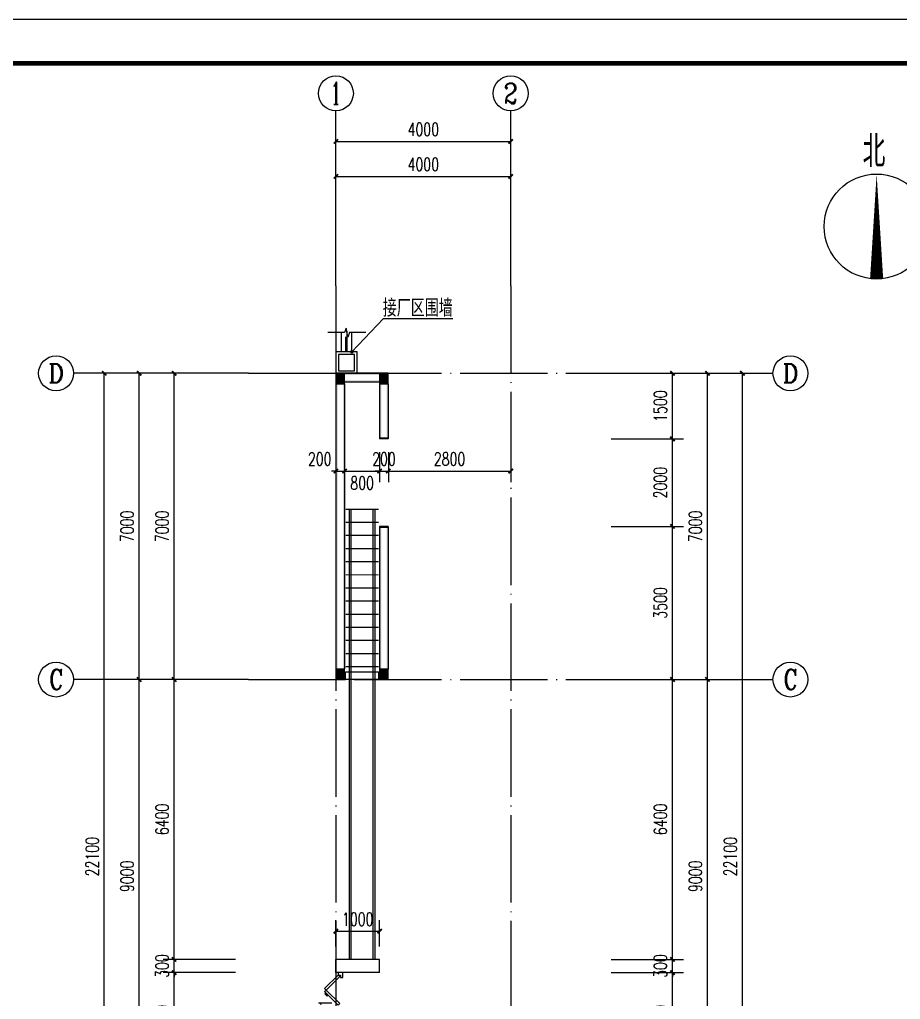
# Model space of a CAD drawing. Extents: x 5396719 to 5510122, y -514120 to -238224.
# Drawn here: x 5427020 to 5447171, y -448965 to -426566 of the extents above; entities that cross this region are included whole.
import ezdxf
from ezdxf.enums import TextEntityAlignment as Align

# ---------------------------------------------------------------- set-up
doc = ezdxf.new("R2010")
doc.units = 0
doc.header["$LTSCALE"] = 1000
doc.header["$MEASUREMENT"] = 0
doc.linetypes.add('DOTE', pattern=[2.42, 2, -0.2, 0.02, -0.2])
doc.layers.get('0').update_dxf_attribs({"linetype": 'CONTINUOUS'})
doc.layers.get('Defpoints').update_dxf_attribs({"linetype": 'CONTINUOUS'})
for name, color, linetype in [('AXIS', 3, 'CONTINUOUS'), ('AXIS_TEXT', 7, 'CONTINUOUS'), ('COLUMN', 9, 'CONTINUOUS'), ('DIM_LEAD', 3, 'CONTINUOUS'), ('DIM_SYMB', 3, 'CONTINUOUS'), ('DOTE', 252, 'CONTINUOUS'), ('PUB_DIM', 3, 'CONTINUOUS'), ('PUB_HATCH', 8, 'CONTINUOUS'), ('PUB_TEXT', 7, 'CONTINUOUS'), ('PUB_TITLE', 4, 'CONTINUOUS'), ('PUB_WALL', 9, 'CONTINUOUS'), ('WALL', 2, 'CONTINUOUS'), ('WINDOW', 4, 'CONTINUOUS'), ('WINDOW_TEXT', 7, 'CONTINUOUS'), ('填充', 251, 'CONTINUOUS')]:
    doc.layers.add(name, color=color, linetype=linetype)
doc.styles.add('_HZTXT', font='txt.shx', dxfattribs={"width": 0.8, "bigfont": 'HZTXT.shx'})
doc.styles.add('_TCH_AXIS', font='COMPLEX', dxfattribs={"bigfont": 'GBCBIG'})
doc.styles.add('_TCH_DIM', font='SIMPLEX', dxfattribs={"bigfont": 'GBCBIG'})
doc.styles.add('_TCH_DIM_T3', font='SIMPLEX', dxfattribs={"width": 0.705882, "bigfont": 'GBCBIG'})
doc.styles.add('_TCH_WINDOW', font='SIMPLEX', dxfattribs={"height": 3.5, "bigfont": 'GBCBIG'})
doc.styles.add('COMPLEX', font='COMPLEX')
doc.dimstyles.new('_TCH_ARCH&&100', dxfattribs={"dimtxt": 297.5, "dimasz": 100, "dimexe": 250, "dimexo": 300, "dimgap": 126.25, "dimtad": 1, "dimdec": 0, "dimzin": 0, "dimdsep": 46, "dimtxsty": '_TCH_DIM_T3', "dimblk": 'ARCHTICK', "dimcen": 0.09, "dimclrt": 7, "dimazin": 2, "dimtfac": 1, "dimtdec": 0, "dimtix": 1, "dimtmove": 2, "dimatfit": 3, "dimfxl": 0, "dimtolj": 1, "dimtzin": 0, "dimarcsym": 0})

# ---------------------------------------------------------------- blocks, each defined once
blk = doc.blocks.new('_ArchTick')
at = {"color": 0, "linetype": 'ByBlock', "const_width": 0.4}
blk.add_lwpolyline([(-0.5, -0.5), (0.5, 0.5)], dxfattribs=at)
blk = doc.blocks.new('*D104')
at = {"layer": 'Defpoints', "color": 0}
for p in [(5435256, -447406), (5434256, -448052), (5435256, -448052)]:
    blk.add_point(p, dxfattribs=at)
at = {"layer": 'PUB_DIM', "color": 0, "lineweight": -2}
for p, q in [((5434256, -447752), (5434256, -447156)), ((5435256, -447752), (5435256, -447156)), ((5434256, -447406), (5435256, -447406))]:
    blk.add_line(p, q, dxfattribs=at)
at = {"layer": 'PUB_DIM', "color": 0, "lineweight": -2, "xscale": 100, "yscale": 100, "zscale": 100, "rotation": 180}
blk.add_blockref('_ArchTick', (5434256, -447406), dxfattribs=at)
at = {"layer": 'PUB_DIM', "color": 0, "lineweight": -2, "xscale": 100, "yscale": 100, "zscale": 100}
blk.add_blockref('_ArchTick', (5435256, -447406), dxfattribs=at)
at = {"layer": 'PUB_DIM', "color": 7, "insert": (5434756, -447131), "char_height": 297.5, "attachment_point": 5, "style": '_TCH_DIM_T3'}
blk.add_mtext('\\A1;1000', dxfattribs=at)
blk = doc.blocks.new('*D109')
at = {"layer": 'Defpoints', "color": 0}
for p in [(5440256, -434652), (5441956, -434652), (5440256, -436152)]:
    blk.add_point(p, dxfattribs=at)
at = {"layer": 'PUB_DIM', "color": 0, "lineweight": -2}
for p, q in [((5440556, -434652), (5442206, -434652)), ((5441956, -436152), (5441956, -434652)), ((5440556, -436152), (5442206, -436152))]:
    blk.add_line(p, q, dxfattribs=at)
at = {"layer": 'PUB_DIM', "color": 0, "lineweight": -2, "xscale": 100, "yscale": 100, "zscale": 100}
for p, rotation in [((5441956, -434652), 90), ((5441956, -436152), 270)]:
    blk.add_blockref('_ArchTick', p, dxfattribs=dict(at, rotation=rotation))
at = {"layer": 'PUB_DIM', "color": 7, "insert": (5441681, -435402), "char_height": 297.5, "attachment_point": 5, "rotation": 90, "style": '_TCH_DIM_T3'}
blk.add_mtext('\\A1;1500', dxfattribs=at)
blk = doc.blocks.new('*D110')
at = {"layer": 'Defpoints', "color": 0}
for p in [(5440256, -436152), (5441956, -436152), (5440256, -438152)]:
    blk.add_point(p, dxfattribs=at)
at = {"layer": 'PUB_DIM', "color": 0, "lineweight": -2}
for p, q in [((5440556, -436152), (5442206, -436152)), ((5441956, -438152), (5441956, -436152)), ((5440556, -438152), (5442206, -438152))]:
    blk.add_line(p, q, dxfattribs=at)
at = {"layer": 'PUB_DIM', "color": 0, "lineweight": -2, "xscale": 100, "yscale": 100, "zscale": 100}
for p, rotation in [((5441956, -436152), 90), ((5441956, -438152), 270)]:
    blk.add_blockref('_ArchTick', p, dxfattribs=dict(at, rotation=rotation))
at = {"layer": 'PUB_DIM', "color": 7, "insert": (5441681, -437152), "char_height": 297.5, "attachment_point": 5, "rotation": 90, "style": '_TCH_DIM_T3'}
blk.add_mtext('\\A1;2000', dxfattribs=at)
blk = doc.blocks.new('*D111')
at = {"layer": 'Defpoints', "color": 0}
for p in [(5440256, -438152), (5441956, -438152), (5440256, -441652)]:
    blk.add_point(p, dxfattribs=at)
at = {"layer": 'PUB_DIM', "color": 0, "lineweight": -2}
for p, q in [((5440556, -438152), (5442206, -438152)), ((5441956, -441652), (5441956, -438152)), ((5440556, -441652), (5442206, -441652))]:
    blk.add_line(p, q, dxfattribs=at)
at = {"layer": 'PUB_DIM', "color": 0, "lineweight": -2, "xscale": 100, "yscale": 100, "zscale": 100}
for p, rotation in [((5441956, -438152), 90), ((5441956, -441652), 270)]:
    blk.add_blockref('_ArchTick', p, dxfattribs=dict(at, rotation=rotation))
at = {"layer": 'PUB_DIM', "color": 7, "insert": (5441681, -439902), "char_height": 297.5, "attachment_point": 5, "rotation": 90, "style": '_TCH_DIM_T3'}
blk.add_mtext('\\A1;3500', dxfattribs=at)
blk = doc.blocks.new('*D112')
at = {"layer": 'Defpoints', "color": 0}
for p in [(5440256, -441652), (5441956, -441652), (5440256, -448052)]:
    blk.add_point(p, dxfattribs=at)
at = {"layer": 'PUB_DIM', "color": 0, "lineweight": -2}
for p, q in [((5440556, -441652), (5442206, -441652)), ((5441956, -448052), (5441956, -441652)), ((5440556, -448052), (5442206, -448052))]:
    blk.add_line(p, q, dxfattribs=at)
at = {"layer": 'PUB_DIM', "color": 0, "lineweight": -2, "xscale": 100, "yscale": 100, "zscale": 100}
for p, rotation in [((5441956, -441652), 90), ((5441956, -448052), 270)]:
    blk.add_blockref('_ArchTick', p, dxfattribs=dict(at, rotation=rotation))
at = {"layer": 'PUB_DIM', "color": 7, "insert": (5441681, -444852), "char_height": 297.5, "attachment_point": 5, "rotation": 90, "style": '_TCH_DIM_T3'}
blk.add_mtext('\\A1;6400', dxfattribs=at)
blk = doc.blocks.new('*D113')
at = {"layer": 'Defpoints', "color": 0}
for p in [(5440256, -448052), (5441956, -448052), (5440256, -448352)]:
    blk.add_point(p, dxfattribs=at)
at = {"layer": 'PUB_DIM', "color": 0, "lineweight": -2}
for p, q in [((5441956, -448052), (5441956, -447952)), ((5440556, -448052), (5442206, -448052)), ((5441956, -448352), (5441956, -448052)), ((5440556, -448352), (5442206, -448352)), ((5441956, -448352), (5441956, -448452))]:
    blk.add_line(p, q, dxfattribs=at)
at = {"layer": 'PUB_DIM', "color": 0, "lineweight": -2, "xscale": 100, "yscale": 100, "zscale": 100}
for p, rotation in [((5441956, -448052), 270), ((5441956, -448352), 90)]:
    blk.add_blockref('_ArchTick', p, dxfattribs=dict(at, rotation=rotation))
at = {"layer": 'PUB_DIM', "color": 7, "insert": (5441681, -448202), "char_height": 297.5, "attachment_point": 5, "rotation": 90, "style": '_TCH_DIM_T3'}
blk.add_mtext('\\A1;300', dxfattribs=at)
blk = doc.blocks.new('*D114')
at = {"layer": 'Defpoints', "color": 0}
for p in [(5440256, -448352), (5441956, -448352), (5440256, -450552)]:
    blk.add_point(p, dxfattribs=at)
at = {"layer": 'PUB_DIM', "color": 0, "lineweight": -2}
for p, q in [((5440556, -448352), (5442206, -448352)), ((5441956, -450552), (5441956, -448352)), ((5440556, -450552), (5442206, -450552))]:
    blk.add_line(p, q, dxfattribs=at)
at = {"layer": 'PUB_DIM', "color": 0, "lineweight": -2, "xscale": 100, "yscale": 100, "zscale": 100}
for p, rotation in [((5441956, -448352), 90), ((5441956, -450552), 270)]:
    blk.add_blockref('_ArchTick', p, dxfattribs=dict(at, rotation=rotation))
at = {"layer": 'PUB_DIM', "color": 7, "insert": (5441681, -449452), "char_height": 297.5, "attachment_point": 5, "rotation": 90, "style": '_TCH_DIM_T3'}
blk.add_mtext('\\A1;2200', dxfattribs=at)
blk = doc.blocks.new('*D131')
at = {"layer": 'Defpoints', "color": 0}
for p in [(5430556, -448352), (5432256, -448352), (5432256, -450552)]:
    blk.add_point(p, dxfattribs=at)
at = {"layer": 'PUB_DIM', "color": 0, "lineweight": -2}
for p, q in [((5431956, -448352), (5430306, -448352)), ((5430556, -450552), (5430556, -448352)), ((5431956, -450552), (5430306, -450552))]:
    blk.add_line(p, q, dxfattribs=at)
at = {"layer": 'PUB_DIM', "color": 0, "lineweight": -2, "xscale": 100, "yscale": 100, "zscale": 100}
for p, rotation in [((5430556, -448352), 90), ((5430556, -450552), 270)]:
    blk.add_blockref('_ArchTick', p, dxfattribs=dict(at, rotation=rotation))
at = {"layer": 'PUB_DIM', "color": 7, "insert": (5430281, -449452), "char_height": 297.5, "attachment_point": 5, "rotation": 90, "style": '_TCH_DIM_T3'}
blk.add_mtext('\\A1;2200', dxfattribs=at)
blk = doc.blocks.new('*D132')
at = {"layer": 'Defpoints', "color": 0}
for p in [(5430556, -448052), (5432256, -448052), (5432256, -448352)]:
    blk.add_point(p, dxfattribs=at)
at = {"layer": 'PUB_DIM', "color": 0, "lineweight": -2}
for p, q in [((5430556, -448052), (5430556, -447952)), ((5431956, -448052), (5430306, -448052)), ((5430556, -448352), (5430556, -448052)), ((5431956, -448352), (5430306, -448352)), ((5430556, -448352), (5430556, -448452))]:
    blk.add_line(p, q, dxfattribs=at)
at = {"layer": 'PUB_DIM', "color": 0, "lineweight": -2, "xscale": 100, "yscale": 100, "zscale": 100}
for p, rotation in [((5430556, -448052), 270), ((5430556, -448352), 90)]:
    blk.add_blockref('_ArchTick', p, dxfattribs=dict(at, rotation=rotation))
at = {"layer": 'PUB_DIM', "color": 7, "insert": (5430281, -448202), "char_height": 297.5, "attachment_point": 5, "rotation": 90, "style": '_TCH_DIM_T3'}
blk.add_mtext('\\A1;300', dxfattribs=at)
blk = doc.blocks.new('*D133')
at = {"layer": 'Defpoints', "color": 0}
for p in [(5430556, -441652), (5432256, -441652), (5432256, -448052)]:
    blk.add_point(p, dxfattribs=at)
at = {"layer": 'PUB_DIM', "color": 0, "lineweight": -2}
for p, q in [((5431956, -441652), (5430306, -441652)), ((5430556, -448052), (5430556, -441652)), ((5431956, -448052), (5430306, -448052))]:
    blk.add_line(p, q, dxfattribs=at)
at = {"layer": 'PUB_DIM', "color": 0, "lineweight": -2, "xscale": 100, "yscale": 100, "zscale": 100}
for p, rotation in [((5430556, -441652), 90), ((5430556, -448052), 270)]:
    blk.add_blockref('_ArchTick', p, dxfattribs=dict(at, rotation=rotation))
at = {"layer": 'PUB_DIM', "color": 7, "insert": (5430281, -444852), "char_height": 297.5, "attachment_point": 5, "rotation": 90, "style": '_TCH_DIM_T3'}
blk.add_mtext('\\A1;6400', dxfattribs=at)
blk = doc.blocks.new('*D134')
at = {"layer": 'Defpoints', "color": 0}
for p in [(5430556, -434652), (5432256, -434652), (5432256, -441652)]:
    blk.add_point(p, dxfattribs=at)
at = {"layer": 'PUB_DIM', "color": 0, "lineweight": -2}
for p, q in [((5431956, -434652), (5430306, -434652)), ((5430556, -441652), (5430556, -434652)), ((5431956, -441652), (5430306, -441652))]:
    blk.add_line(p, q, dxfattribs=at)
at = {"layer": 'PUB_DIM', "color": 0, "lineweight": -2, "xscale": 100, "yscale": 100, "zscale": 100}
for p, rotation in [((5430556, -434652), 90), ((5430556, -441652), 270)]:
    blk.add_blockref('_ArchTick', p, dxfattribs=dict(at, rotation=rotation))
at = {"layer": 'PUB_DIM', "color": 7, "insert": (5430281, -438152), "char_height": 297.5, "attachment_point": 5, "rotation": 90, "style": '_TCH_DIM_T3'}
blk.add_mtext('\\A1;7000', dxfattribs=at)
blk = doc.blocks.new('*D135')
at = {"layer": 'Defpoints', "color": 0}
for p in [(5435456, -436152), (5438256, -436152), (5438256, -436887)]:
    blk.add_point(p, dxfattribs=at)
at = {"layer": 'PUB_DIM', "color": 0, "lineweight": -2}
for p, q in [((5435456, -436452), (5435456, -437137)), ((5438256, -436452), (5438256, -437137)), ((5435456, -436887), (5438256, -436887))]:
    blk.add_line(p, q, dxfattribs=at)
at = {"layer": 'PUB_DIM', "color": 0, "lineweight": -2, "xscale": 100, "yscale": 100, "zscale": 100, "rotation": 180}
blk.add_blockref('_ArchTick', (5435456, -436887), dxfattribs=at)
at = {"layer": 'PUB_DIM', "color": 0, "lineweight": -2, "xscale": 100, "yscale": 100, "zscale": 100}
blk.add_blockref('_ArchTick', (5438256, -436887), dxfattribs=at)
at = {"layer": 'PUB_DIM', "color": 7, "insert": (5436856, -436612), "char_height": 297.5, "attachment_point": 5, "style": '_TCH_DIM_T3'}
blk.add_mtext('\\A1;2800', dxfattribs=at)
blk = doc.blocks.new('*D136')
at = {"layer": 'Defpoints', "color": 0}
for p in [(5435256, -436152), (5435456, -436152), (5435456, -436887)]:
    blk.add_point(p, dxfattribs=at)
at = {"layer": 'PUB_DIM', "color": 0, "lineweight": -2}
for p, q in [((5435256, -436452), (5435256, -437137)), ((5435456, -436452), (5435456, -437137)), ((5435256, -436887), (5435156, -436887)), ((5435256, -436887), (5435456, -436887)), ((5435456, -436887), (5435556, -436887))]:
    blk.add_line(p, q, dxfattribs=at)
at = {"layer": 'PUB_DIM', "color": 0, "lineweight": -2, "xscale": 100, "yscale": 100, "zscale": 100}
blk.add_blockref('_ArchTick', (5435256, -436887), dxfattribs=at)
at = {"layer": 'PUB_DIM', "color": 0, "lineweight": -2, "xscale": 100, "yscale": 100, "zscale": 100, "rotation": 180}
blk.add_blockref('_ArchTick', (5435456, -436887), dxfattribs=at)
at = {"layer": 'PUB_DIM', "color": 7, "insert": (5435356, -436612), "char_height": 297.5, "attachment_point": 5, "style": '_TCH_DIM_T3'}
blk.add_mtext('\\A1;200', dxfattribs=at)
blk = doc.blocks.new('*D137')
at = {"layer": 'Defpoints', "color": 0}
for p in [(5434456, -436152), (5435256, -436152), (5435256, -436887)]:
    blk.add_point(p, dxfattribs=at)
at = {"layer": 'PUB_DIM', "color": 0, "lineweight": -2}
for p, q in [((5434456, -436452), (5434456, -437137)), ((5435256, -436452), (5435256, -437137)), ((5434456, -436887), (5435256, -436887))]:
    blk.add_line(p, q, dxfattribs=at)
at = {"layer": 'PUB_DIM', "color": 0, "lineweight": -2, "xscale": 100, "yscale": 100, "zscale": 100, "rotation": 180}
blk.add_blockref('_ArchTick', (5434456, -436887), dxfattribs=at)
at = {"layer": 'PUB_DIM', "color": 0, "lineweight": -2, "xscale": 100, "yscale": 100, "zscale": 100}
blk.add_blockref('_ArchTick', (5435256, -436887), dxfattribs=at)
at = {"layer": 'PUB_DIM', "color": 7, "insert": (5434856, -437162), "char_height": 297.5, "attachment_point": 5, "style": '_TCH_DIM_T3'}
blk.add_mtext('\\A1;800', dxfattribs=at)
blk = doc.blocks.new('*D138')
at = {"layer": 'Defpoints', "color": 0}
for p in [(5434256, -436152), (5434456, -436152), (5434456, -436887)]:
    blk.add_point(p, dxfattribs=at)
at = {"layer": 'PUB_DIM', "color": 0, "lineweight": -2}
for p, q in [((5434256, -436452), (5434256, -437137)), ((5434456, -436452), (5434456, -437137)), ((5434256, -436887), (5434156, -436887)), ((5434256, -436887), (5434456, -436887)), ((5434456, -436887), (5434556, -436887))]:
    blk.add_line(p, q, dxfattribs=at)
at = {"layer": 'PUB_DIM', "color": 0, "lineweight": -2, "xscale": 100, "yscale": 100, "zscale": 100}
blk.add_blockref('_ArchTick', (5434256, -436887), dxfattribs=at)
at = {"layer": 'PUB_DIM', "color": 0, "lineweight": -2, "xscale": 100, "yscale": 100, "zscale": 100, "rotation": 180}
blk.add_blockref('_ArchTick', (5434456, -436887), dxfattribs=at)
at = {"layer": 'PUB_DIM', "color": 7, "insert": (5433886, -436612), "char_height": 297.5, "attachment_point": 5, "style": '_TCH_DIM_T3'}
blk.add_mtext('\\A1;200', dxfattribs=at)
blk = doc.blocks.new('$DorLib2D$00000034')
for p, q in [((-0.335, 0.143), (-0.475, 0)), ((-0.318, 0.126), (-0.458, -0.016)), ((-0.335, 0.143), (-0.318, 0.126)), ((-0.302, 0.143), (-0.318, 0.126)), ((-0.318, 0.126), (-0.178, -0.016)), ((-0.302, 0.143), (-0.161, 0)), ((0.302, 0.143), (0.161, 0)), ((0.318, 0.126), (0.178, -0.016)), ((0.302, 0.143), (0.318, 0.126)), ((0.335, 0.143), (0.318, 0.126)), ((0.318, 0.126), (0.458, -0.016)), ((0.335, 0.143), (0.475, 0)), ((-0.5, -0.048), (-0.5, 0)), ((-0.458, -0.016), (-0.475, 0)), ((-0.178, -0.016), (-0.161, 0)), ((0.178, -0.016), (0.161, 0)), ((0.458, -0.016), (0.475, 0)), ((0.5, -0.048), (0.5, 0))]:
    blk.add_line(p, q)
for points in [[(-0.29, 0.131), (-0.28, 0.14), (-0.255, 0.114), (-0.264, 0.105)], [(-0.287, 0.127), (-0.28, 0.134), (-0.262, 0.114), (-0.268, 0.108)], [(0.29, 0.131), (0.28, 0.14), (0.255, 0.114), (0.264, 0.105)], [(0.287, 0.127), (0.28, 0.134), (0.262, 0.114), (0.268, 0.108)], [(-0.5, 0), (-0.475, 0), (-0.475, -0.023), (-0.45, -0.023), (-0.45, -0.048), (-0.5, -0.048)], [(0.5, 0), (0.475, 0), (0.475, -0.023), (0.45, -0.023), (0.45, -0.048), (0.5, -0.048)]]:
    blk.add_lwpolyline(points)
blk = doc.blocks.new('_FZH')
blk.add_lwpolyline([(-0.5, -0.5), (0.5, -0.5), (0.5, 0.5), (-0.5, 0.5)], close=True)
at = {"layer": 'PUB_HATCH'}
blk.add_solid([(-0.5, -0.5), (0.5, -0.5), (-0.5, 0.5), (0.5, 0.5)], dxfattribs=at)
blk = doc.blocks.new('*D220')
at = {"layer": 'AXIS', "color": 0, "lineweight": -2}
for p, q in [((5440556, -441652), (5443006, -441652)), ((5442756, -450652), (5442756, -441652)), ((5440556, -450652), (5443006, -450652))]:
    blk.add_line(p, q, dxfattribs=at)
at = {"layer": 'Defpoints', "color": 0}
for p in [(5440256, -441652), (5442756, -441652), (5440256, -450652)]:
    blk.add_point(p, dxfattribs=at)
at = {"layer": 'AXIS', "color": 0, "lineweight": -2, "xscale": 100, "yscale": 100, "zscale": 100}
for p, rotation in [((5442756, -441652), 90), ((5442756, -450652), 270)]:
    blk.add_blockref('_ArchTick', p, dxfattribs=dict(at, rotation=rotation))
at = {"layer": 'AXIS', "color": 7, "insert": (5442481, -446152), "char_height": 297.5, "attachment_point": 5, "rotation": 90, "style": '_TCH_DIM_T3'}
blk.add_mtext('\\A1;9000', dxfattribs=at)
blk = doc.blocks.new('*D221')
at = {"layer": 'AXIS', "color": 0, "lineweight": -2}
for p, q in [((5440556, -434652), (5443006, -434652)), ((5442756, -441652), (5442756, -434652)), ((5440556, -441652), (5443006, -441652))]:
    blk.add_line(p, q, dxfattribs=at)
at = {"layer": 'Defpoints', "color": 0}
for p in [(5440256, -434652), (5442756, -434652), (5440256, -441652)]:
    blk.add_point(p, dxfattribs=at)
at = {"layer": 'AXIS', "color": 0, "lineweight": -2, "xscale": 100, "yscale": 100, "zscale": 100}
for p, rotation in [((5442756, -434652), 90), ((5442756, -441652), 270)]:
    blk.add_blockref('_ArchTick', p, dxfattribs=dict(at, rotation=rotation))
at = {"layer": 'AXIS', "color": 7, "insert": (5442481, -438152), "char_height": 297.5, "attachment_point": 5, "rotation": 90, "style": '_TCH_DIM_T3'}
blk.add_mtext('\\A1;7000', dxfattribs=at)
blk = doc.blocks.new('*D222')
at = {"layer": 'AXIS', "color": 0, "lineweight": -2}
for p, q in [((5440556, -434652), (5443806, -434652)), ((5443556, -456752), (5443556, -434652)), ((5440556, -456752), (5443806, -456752))]:
    blk.add_line(p, q, dxfattribs=at)
at = {"layer": 'Defpoints', "color": 0}
for p in [(5440256, -434652), (5443556, -434652), (5440256, -456752)]:
    blk.add_point(p, dxfattribs=at)
at = {"layer": 'AXIS', "color": 0, "lineweight": -2, "xscale": 100, "yscale": 100, "zscale": 100}
for p, rotation in [((5443556, -434652), 90), ((5443556, -456752), 270)]:
    blk.add_blockref('_ArchTick', p, dxfattribs=dict(at, rotation=rotation))
at = {"layer": 'AXIS', "color": 7, "insert": (5443281, -445702), "char_height": 297.5, "attachment_point": 5, "rotation": 90, "style": '_TCH_DIM_T3'}
blk.add_mtext('\\A1;22100', dxfattribs=at)
blk = doc.blocks.new('*D224')
at = {"layer": 'AXIS', "color": 0, "lineweight": -2}
for p, q in [((5431956, -441652), (5429506, -441652)), ((5429756, -450652), (5429756, -441652)), ((5431956, -450652), (5429506, -450652))]:
    blk.add_line(p, q, dxfattribs=at)
at = {"layer": 'Defpoints', "color": 0}
for p in [(5429756, -441652), (5432256, -441652), (5432256, -450652)]:
    blk.add_point(p, dxfattribs=at)
at = {"layer": 'AXIS', "color": 0, "lineweight": -2, "xscale": 100, "yscale": 100, "zscale": 100}
for p, rotation in [((5429756, -441652), 90), ((5429756, -450652), 270)]:
    blk.add_blockref('_ArchTick', p, dxfattribs=dict(at, rotation=rotation))
at = {"layer": 'AXIS', "color": 7, "insert": (5429481, -446152), "char_height": 297.5, "attachment_point": 5, "rotation": 90, "style": '_TCH_DIM_T3'}
blk.add_mtext('\\A1;9000', dxfattribs=at)
blk = doc.blocks.new('*D225')
at = {"layer": 'AXIS', "color": 0, "lineweight": -2}
for p, q in [((5431956, -434652), (5429506, -434652)), ((5429756, -441652), (5429756, -434652)), ((5431956, -441652), (5429506, -441652))]:
    blk.add_line(p, q, dxfattribs=at)
at = {"layer": 'Defpoints', "color": 0}
for p in [(5429756, -434652), (5432256, -434652), (5432256, -441652)]:
    blk.add_point(p, dxfattribs=at)
at = {"layer": 'AXIS', "color": 0, "lineweight": -2, "xscale": 100, "yscale": 100, "zscale": 100}
for p, rotation in [((5429756, -434652), 90), ((5429756, -441652), 270)]:
    blk.add_blockref('_ArchTick', p, dxfattribs=dict(at, rotation=rotation))
at = {"layer": 'AXIS', "color": 7, "insert": (5429481, -438152), "char_height": 297.5, "attachment_point": 5, "rotation": 90, "style": '_TCH_DIM_T3'}
blk.add_mtext('\\A1;7000', dxfattribs=at)
blk = doc.blocks.new('*D226')
at = {"layer": 'AXIS', "color": 0, "lineweight": -2}
for p, q in [((5431956, -434652), (5428706, -434652)), ((5428956, -456752), (5428956, -434652)), ((5431956, -456752), (5428706, -456752))]:
    blk.add_line(p, q, dxfattribs=at)
at = {"layer": 'Defpoints', "color": 0}
for p in [(5428956, -434652), (5432256, -434652), (5432256, -456752)]:
    blk.add_point(p, dxfattribs=at)
at = {"layer": 'AXIS', "color": 0, "lineweight": -2, "xscale": 100, "yscale": 100, "zscale": 100}
for p, rotation in [((5428956, -434652), 90), ((5428956, -456752), 270)]:
    blk.add_blockref('_ArchTick', p, dxfattribs=dict(at, rotation=rotation))
at = {"layer": 'AXIS', "color": 7, "insert": (5428681, -445702), "char_height": 297.5, "attachment_point": 5, "rotation": 90, "style": '_TCH_DIM_T3'}
blk.add_mtext('\\A1;22100', dxfattribs=at)
blk = doc.blocks.new('*D231')
at = {"layer": 'AXIS', "color": 0, "lineweight": -2}
for p, q in [((5434256, -432352), (5434256, -429902)), ((5438256, -432352), (5438256, -429902)), ((5434256, -430152), (5438256, -430152))]:
    blk.add_line(p, q, dxfattribs=at)
at = {"layer": 'Defpoints', "color": 0}
for p in [(5438256, -430152), (5434256, -432652), (5438256, -432652)]:
    blk.add_point(p, dxfattribs=at)
at = {"layer": 'AXIS', "color": 0, "lineweight": -2, "xscale": 100, "yscale": 100, "zscale": 100, "rotation": 180}
blk.add_blockref('_ArchTick', (5434256, -430152), dxfattribs=at)
at = {"layer": 'AXIS', "color": 0, "lineweight": -2, "xscale": 100, "yscale": 100, "zscale": 100}
blk.add_blockref('_ArchTick', (5438256, -430152), dxfattribs=at)
at = {"layer": 'AXIS', "color": 7, "insert": (5436256, -429877), "char_height": 297.5, "attachment_point": 5, "style": '_TCH_DIM_T3'}
blk.add_mtext('\\A1;4000', dxfattribs=at)
blk = doc.blocks.new('*D232')
at = {"layer": 'AXIS', "color": 0, "lineweight": -2}
for p, q in [((5434256, -432352), (5434256, -429102)), ((5438256, -432352), (5438256, -429102)), ((5434256, -429352), (5438256, -429352))]:
    blk.add_line(p, q, dxfattribs=at)
at = {"layer": 'Defpoints', "color": 0}
for p in [(5438256, -429352), (5434256, -432652), (5438256, -432652)]:
    blk.add_point(p, dxfattribs=at)
at = {"layer": 'AXIS', "color": 0, "lineweight": -2, "xscale": 100, "yscale": 100, "zscale": 100, "rotation": 180}
blk.add_blockref('_ArchTick', (5434256, -429352), dxfattribs=at)
at = {"layer": 'AXIS', "color": 0, "lineweight": -2, "xscale": 100, "yscale": 100, "zscale": 100}
blk.add_blockref('_ArchTick', (5438256, -429352), dxfattribs=at)
at = {"layer": 'AXIS', "color": 7, "insert": (5436256, -429077), "char_height": 297.5, "attachment_point": 5, "style": '_TCH_DIM_T3'}
blk.add_mtext('\\A1;4000', dxfattribs=at)
blk = doc.blocks.new('_AXISO')
blk.add_circle((0, 0), 0.5)
at = {"layer": 'AXIS_TEXT', "style": 'COMPLEX', "width": 1.041667}
blk.add_attdef('A', text='', height=0.56, dxfattribs=at).set_placement((-0.25, -0.28), (0.25, -0.28), align=Align.FIT)

msp = doc.modelspace()

# ---------------------------------------------------------------- hatches: boundary and pattern name
at = {"layer": 'PUB_WALL'}
for points in [[(5434255.7, -434652.1), (5434255.7, -434892.1), (5434295.7, -434852.1), (5434295.7, -434692.1)], [(5434455.7, -434652.1), (5434255.7, -434652.1), (5434295.7, -434692.1), (5434415.7, -434692.1)], [(5434455.7, -434892.1), (5434455.7, -434652.1), (5434415.7, -434692.1), (5434415.7, -434852.1)], [(5434455.7, -434652.1), (5434455.7, -434692.1), (5435255.7, -434692.1), (5435255.7, -434652.1)], [(5435255.7, -434652.1), (5435255.7, -434892.1), (5435295.7, -434852.1), (5435295.7, -434692.1)], [(5435455.7, -434652.1), (5435255.7, -434652.1), (5435295.7, -434692.1), (5435415.7, -434692.1)], [(5435455.7, -434892.1), (5435455.7, -434652.1), (5435415.7, -434692.1), (5435415.7, -434852.1)], [(5434255.7, -434892.1), (5434455.7, -434892.1), (5434415.7, -434852.1), (5434295.7, -434852.1)], [(5434255.7, -441412.1), (5434295.7, -441412.1), (5434295.7, -434892.1), (5434255.7, -434892.1)], [(5434415.7, -441412.1), (5434455.7, -441412.1), (5434455.7, -434892.1), (5434415.7, -434892.1)], [(5434455.7, -434812.1), (5434455.7, -434852.1), (5435255.7, -434852.1), (5435255.7, -434812.1)], [(5435255.7, -434892.1), (5435455.7, -434892.1), (5435415.7, -434852.1), (5435295.7, -434852.1)], [(5435295.7, -434892.1), (5435255.7, -434892.1), (5435255.7, -436152.1), (5435295.7, -436152.1)], [(5435455.7, -434892.1), (5435415.7, -434892.1), (5435415.7, -436152.1), (5435455.7, -436152.1)], [(5435455.7, -436152.1), (5435455.7, -436112.1), (5435255.7, -436112.1), (5435255.7, -436152.1)], [(5435255.7, -441412.1), (5435295.7, -441412.1), (5435295.7, -438151.9), (5435255.7, -438151.9)], [(5435455.7, -438151.9), (5435255.7, -438151.9), (5435255.7, -438191.9), (5435455.7, -438191.9)], [(5435415.7, -441412.1), (5435455.7, -441412.1), (5435455.7, -438151.9), (5435415.7, -438151.9)], [(5434255.7, -441412.1), (5434255.7, -441652.1), (5434295.7, -441612.1), (5434295.7, -441452.1)], [(5434455.7, -441412.1), (5434255.7, -441412.1), (5434295.7, -441452.1), (5434415.7, -441452.1)], [(5434455.7, -441652.1), (5434455.7, -441412.1), (5434415.7, -441452.1), (5434415.7, -441612.1)], [(5435255.7, -441412.1), (5435255.7, -441652.1), (5435295.7, -441612.1), (5435295.7, -441452.1)], [(5435455.7, -441412.1), (5435255.7, -441412.1), (5435295.7, -441452.1), (5435415.7, -441452.1)], [(5435455.7, -441652.1), (5435455.7, -441412.1), (5435415.7, -441452.1), (5435415.7, -441612.1)], [(5434255.7, -441652.1), (5434455.7, -441652.1), (5434415.7, -441612.1), (5434295.7, -441612.1)], [(5435255.7, -441652.1), (5435455.7, -441652.1), (5435415.7, -441612.1), (5435295.7, -441612.1)]]:
    msp.add_hatch(color=256, dxfattribs=at).paths.add_polyline_path(points)

# ---------------------------------------------------------------- linework, layer by layer
at = {"color": 4}
for p, q in [((5434380.7, -434162.1), (5434380.7, -433721.7)), ((5434620.7, -434162.1), (5434620.7, -433721.7))]:
    msp.add_line(p, q, dxfattribs=at)
for p, q in [((5434485.7, -434162.1), (5434485.7, -433815)), ((5434515.7, -434162.1), (5434515.7, -433679.9))]:
    msp.add_line(p, q)
for points in [[(5434745.7, -434652.1), (5434745.7, -434162.1), (5434255.7, -434162.1), (5434255.7, -434652.1)], [(5434685.7, -434592.1), (5434685.7, -434222.1), (5434315.7, -434222.1), (5434315.7, -434592.1)]]:
    msp.add_lwpolyline(points, close=True)
at = {"layer": 'AXIS', "color": 0}
for p, q in [((5434255.7, -432652.1), (5434255.7, -428652.1)), ((5438255.7, -432652.1), (5438255.7, -428652.1)), ((5432255.7, -434652.1), (5428255.7, -434652.1)), ((5440255.7, -434652.1), (5444255.7, -434652.1)), ((5432255.7, -441652.1), (5428255.7, -441652.1)), ((5440255.7, -441652.1), (5444255.7, -441652.1))]:
    msp.add_line(p, q, dxfattribs=at)
at = {"layer": 'DIM_LEAD'}
msp.add_line((5434620.7, -434160.8, -2.2), (5435347.3, -433398.1, -2.2), dxfattribs=at)
at = {"layer": 'DIM_LEAD', "const_width": 40, "elevation": -2.2}
msp.add_lwpolyline([(5434601, -434164.2, 1), (5434640.4, -434157.4, 1)], format="xyb", close=True, dxfattribs=at)
at = {"layer": 'DIM_SYMB'}
msp.add_lwpolyline([(5446626.8, -432496.6, 300, 0, 0), (5446626.8, -430096.6, 0, 0, 0)], format="xyseb", dxfattribs=at)
at = {"layer": 'DIM_SYMB', "elevation": -2.2}
msp.add_lwpolyline([(5434942.1, -433721.7), (5434565.1, -433721.7), (5434526.8, -433826.7), (5434489.8, -433616.7), (5434452.6, -433721.7), (5434075.5, -433721.7)], dxfattribs=at)
at = {"layer": 'DIM_SYMB'}
msp.add_circle((5446626.8, -431296.6), 1200, dxfattribs=at)
at = {"layer": 'DOTE', "linetype": 'DOTE'}
for p, q in [((5434255.7, -432652.1), (5434255.7, -458652.1)), ((5438255.7, -432652.1), (5438255.7, -458652.1)), ((5432255.7, -434652.1), (5440255.7, -434652.1)), ((5432255.7, -441652.1), (5440255.7, -441652.1))]:
    msp.add_line(p, q, dxfattribs=at)
at = {"layer": 'PUB_DIM'}
msp.add_line((5435347.3, -433398.1, -2.2), (5436929.3, -433398.1, -2.2), dxfattribs=at)
at = {"layer": 'PUB_TITLE', "color": 4}
msp.add_lwpolyline([(5424084, -468566.4), (5483484, -468566.4), (5483484, -426566.4), (5424084, -426566.4)], close=True, dxfattribs=at)
at = {"layer": 'PUB_TITLE', "color": 4, "const_width": 100}
msp.add_lwpolyline([(5426584, -467566.4), (5482484, -467566.4), (5482484, -427566.4), (5426584, -427566.4)], close=True, dxfattribs=at)
at = {"layer": 'WALL'}
for p, q in [((5435255.7, -434652.1), (5434455.7, -434652.1)), ((5434255.7, -434892.1), (5434255.7, -441412.1)), ((5435255.7, -434852.1), (5434455.7, -434852.1)), ((5434455.7, -434892.1), (5434455.7, -441412.1)), ((5435255.7, -434892.1), (5435255.7, -436152.1)), ((5435455.7, -434892.1), (5435455.7, -436152.1)), ((5435455.7, -436152.1), (5435255.7, -436152.1)), ((5435255.7, -438151.9), (5435255.7, -441412.1)), ((5435455.7, -438151.9), (5435255.7, -438151.9)), ((5435455.7, -438151.9), (5435455.7, -441412.1))]:
    msp.add_line(p, q, dxfattribs=at)
at = {"layer": 'WINDOW'}
for p, q in [((5434255.7, -448352.1), (5434255.7, -448052.1)), ((5435255.7, -448052.1), (5434255.7, -448052.1)), ((5435255.7, -448352.1), (5435255.7, -448052.1)), ((5435255.7, -448352.1), (5434255.7, -448352.1))]:
    msp.add_line(p, q, dxfattribs=at)
at = {"layer": '填充'}
for p, q in [((5434607.3, -448052.1), (5434607.3, -437759.1)), ((5435107.3, -448052.1), (5435107.3, -437759.1)), ((5435157.3, -448052.1), (5435157.3, -437759.1))]:
    msp.add_line(p, q, dxfattribs=at)
at = {"layer": '填充', "const_width": 30}
for points in [[(5434482.3, -437759.1), (5435232.3, -437759.1)], [(5434482.3, -438059.1), (5435232.3, -438059.1)], [(5434482.3, -438359.1), (5435232.3, -438359.1)], [(5434482.3, -438659.1), (5435232.3, -438659.1)], [(5434482.3, -438959.1), (5435232.3, -438959.1)], [(5434482.3, -439259.1), (5435232.3, -439259.1)], [(5434482.3, -439559.1), (5435232.3, -439559.1)], [(5434482.3, -439859.1), (5435232.3, -439859.1)], [(5434482.3, -440159.1), (5435232.3, -440159.1)], [(5434482.3, -440459.1), (5435232.3, -440459.1)], [(5434482.3, -440759.1), (5435232.3, -440759.1)], [(5434482.3, -441059.1), (5435232.3, -441059.1)], [(5434482.3, -441359.1), (5435232.3, -441359.1)]]:
    msp.add_lwpolyline(points, dxfattribs=at)
at = {"layer": '填充'}
msp.add_lwpolyline([(5434557.3, -437759.1), (5434557.3, -448052.1)], dxfattribs=at)
msp.add_lwpolyline([(5434479.7, -441652.1), (5434479.7, -441475), (5435231.7, -441475), (5435231.7, -441652.1)], close=True, dxfattribs=at)

# ---------------------------------------------------------------- block references
at = {"layer": 'AXIS', "color": 0}
ref = msp.add_blockref('_AXISO', (5434255.7, -428252.1), dxfattribs=dict(at, xscale=800, yscale=800, zscale=800))
ref.add_attrib('A', '1', dxfattribs={"layer": 'AXIS_TEXT', "color": 0, "height": 514.7, "style": '_TCH_AXIS'}).set_placement((5434145.4, -428509.5), (5434366, -428509.5), align=Align.FIT)
ref = msp.add_blockref('_AXISO', (5438255.7, -428252.1), dxfattribs=dict(at, xscale=800, yscale=800, zscale=800))
ref.add_attrib('A', '2', dxfattribs={"layer": 'AXIS_TEXT', "color": 0, "height": 465.9, "style": '_TCH_AXIS'}).set_placement((5438100.4, -428485.1), (5438411, -428485.1), align=Align.FIT)
ref = msp.add_blockref('_AXISO', (5427855.7, -434652.1), dxfattribs=dict(at, xscale=800, yscale=800, zscale=800))
ref.add_attrib('A', 'D', dxfattribs={"layer": 'AXIS_TEXT', "color": 0, "height": 435.3, "style": '_TCH_AXIS'}).set_placement((5427679.5, -434869.7), (5428031.9, -434869.7), align=Align.FIT)
ref = msp.add_blockref('_AXISO', (5444655.7, -434652.1), dxfattribs=dict(at, xscale=800, yscale=800, zscale=800))
ref.add_attrib('A', 'D', dxfattribs={"layer": 'AXIS_TEXT', "color": 0, "height": 435.3, "style": '_TCH_AXIS'}).set_placement((5444479.5, -434869.7), (5444831.9, -434869.7), align=Align.FIT)
ref = msp.add_blockref('_AXISO', (5427855.7, -441652.1), dxfattribs=dict(at, xscale=800, yscale=800, zscale=800))
ref.add_attrib('A', 'C', dxfattribs={"layer": 'AXIS_TEXT', "color": 0, "height": 455.7, "style": '_TCH_AXIS'}).set_placement((5427692.9, -441880), (5428018.4, -441880), align=Align.FIT)
ref = msp.add_blockref('_AXISO', (5444655.7, -441652.1), dxfattribs=dict(at, xscale=800, yscale=800, zscale=800))
ref.add_attrib('A', 'C', dxfattribs={"layer": 'AXIS_TEXT', "color": 0, "height": 455.7, "style": '_TCH_AXIS'}).set_placement((5444492.9, -441880), (5444818.4, -441880), align=Align.FIT)
at = {"layer": 'COLUMN', "rotation": 270}
for p, xscale, yscale, zscale in [((5434355.7, -434772.1), 239.999999793712, 199.9999999925494, 199.9999999925494), ((5435355.7, -434772.1), 240, 200.0000000037253, 200.0000000037253), ((5434355.7, -441532.1), 240, 200, 200), ((5435355.7, -441532.1), 239.9999998728745, 200.0000000018626, 200.0000000018626)]:
    msp.add_blockref('_FZH', p, dxfattribs=dict(at, xscale=xscale, yscale=yscale, zscale=zscale))
at = {"layer": 'WINDOW', "color": 0}
ref = msp.add_blockref('$DorLib2D$00000034', (5434309.8, -449452.1), dxfattribs=dict(at, xscale=-2200, yscale=-2200, zscale=-2200, rotation=269.9999999946542))
ref.add_attrib('A', 'M2221', (5434163.2, -449897.1), dxfattribs={"layer": 'WINDOW_TEXT', "color": 0, "height": 297.5, "rotation": 90, "style": '_TCH_WINDOW', "width": 0.705882})

# ---------------------------------------------------------------- texts
at = {"layer": 'PUB_DIM', "style": '_HZTXT', "width": 0.8}
msp.add_text('接厂区围墙', height=400, dxfattribs=at).set_placement((5435329.6, -433359.7, -2.2))
at = {"layer": 'PUB_TEXT', "style": '_TCH_DIM'}
msp.add_text('北', height=723.4, dxfattribs=at).set_placement((5446305.5, -429942.9))

# ---------------------------------------------------------------- dimensions: what is measured, and where the dimension line sits
at = {"layer": 'AXIS', "color": 0}
for p1, p2, distance, picture, middle in [((5434255.7, -432652.1), (5438255.7, -432652.1), 3300, '*D232', (5436255.7, -429077.1)), ((5434255.7, -432652.1), (5438255.7, -432652.1), 2500, '*D231', (5436255.7, -429877.1)), ((5432255.7, -456752.1), (5432255.7, -434652.1), 3300, '*D226', (5428680.7, -445702.1)), ((5432255.7, -441652.1), (5432255.7, -434652.1), 2500, '*D225', (5429480.7, -438152.1)), ((5440255.7, -441652.1), (5440255.7, -434652.1), -2500, '*D221', (5442480.7, -438152.1)), ((5440255.7, -456752.1), (5440255.7, -434652.1), -3300, '*D222', (5443280.7, -445702.1)), ((5432255.7, -450652.1), (5432255.7, -441652.1), 2500, '*D224', (5429480.7, -446152.1)), ((5440255.7, -450652.1), (5440255.7, -441652.1), -2500, '*D220', (5442480.7, -446152.1))]:
    dim = msp.add_aligned_dim(p1=p1, p2=p2, distance=distance, dimstyle='_TCH_ARCH&&100', dxfattribs=at)
    dim.commit()
    dim.dimension.update_dxf_attribs({"geometry": picture, "text_midpoint": middle})
at = {"layer": 'PUB_DIM', "color": 0}
for p1, p2, distance, picture, middle in [((5432255.7, -441652.1), (5432255.7, -434652.1), 1700, '*D134', (5430280.7, -438152.1)), ((5440255.7, -436152.1), (5440255.7, -434652.1), -1700, '*D109', (5441680.7, -435402.1)), ((5440255.7, -438151.9), (5440255.7, -436152.1), -1700, '*D110', (5441680.7, -437152)), ((5435255.7, -436152.1), (5435455.7, -436152.1), -734.9, '*D136', (5435355.7, -436612.1)), ((5435455.7, -436152.1), (5438255.7, -436152.1), -734.9, '*D135', (5436855.7, -436612.1)), ((5440255.7, -441652.1), (5440255.7, -438151.9), -1700, '*D111', (5441680.7, -439902)), ((5432255.7, -448052.1), (5432255.7, -441652.1), 1700, '*D133', (5430280.7, -444852.1)), ((5440255.7, -448052.1), (5440255.7, -441652.1), -1700, '*D112', (5441680.7, -444852.1)), ((5434255.7, -448052.1), (5435255.7, -448052.1), 646.3, '*D104', (5434755.7, -447130.9)), ((5432255.7, -448352.1), (5432255.7, -448052.1), 1700, '*D132', (5430280.7, -448202.1)), ((5440255.7, -448352.1), (5440255.7, -448052.1), -1700, '*D113', (5441680.7, -448202.1)), ((5432255.7, -450552.1), (5432255.7, -448352.1), 1700, '*D131', (5430280.7, -449452.1)), ((5440255.7, -450552.1), (5440255.7, -448352.1), -1700, '*D114', (5441680.7, -449452.1))]:
    dim = msp.add_aligned_dim(p1=p1, p2=p2, distance=distance, dimstyle='_TCH_ARCH&&100', dxfattribs=at)
    dim.commit()
    dim.dimension.update_dxf_attribs({"geometry": picture, "text_midpoint": middle})
for base, p1, p2, picture, middle in [((5434455.7, -436887.1), (5434255.7, -436152.1), (5434455.7, -436152.1), '*D138', (5433885.7, -436612.1)), ((5435255.7, -436887.1), (5434455.7, -436152.1), (5435255.7, -436152.1), '*D137', (5434855.7, -437162.1))]:
    dim = msp.add_linear_dim(base=base, p1=p1, p2=p2, angle=0, dimstyle='_TCH_ARCH&&100', dxfattribs=at)
    dim.commit()
    dim.dimension.update_dxf_attribs({"geometry": picture, "text_midpoint": middle, "dimtype": 129})

doc.saveas('drawing.dxf')
